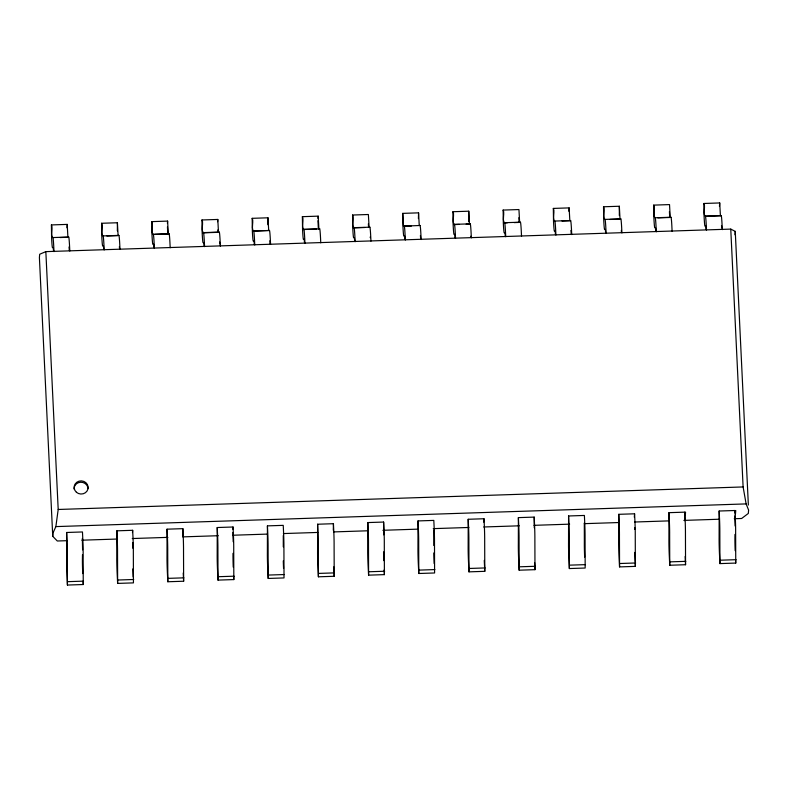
<?xml version="1.0" encoding="UTF-8"?>
<svg xmlns="http://www.w3.org/2000/svg" width="788" height="788" viewBox="0 0 788 788"><rect width="100%" height="100%" fill="white"/><g stroke="black" fill="none" stroke-linecap="round" stroke-linejoin="round"><path stroke-width="1.18" d="M634.734 529.309L634.734 527.635M735.115 526.01L734.79 515.973M82.494 554.673L82.425 558.278A15.12 0.621 88.1 0 0 82.73 573.615M82.582 549.866L82.346 538.47M132.768 548.221L132.788 542.607M283.286 546.872L283.286 535.515M433.794 545.523L433.843 530.048M734.968 534.422L734.928 536.825A15.12 0.621 88.1 0 0 735.165 550.645M69.807 251.086L69.531 245.561A15.159 0.63 88.1 0 0 68.753 237.099L67.886 236.843L67.216 224.403L51.407 224.925L51.594 237.749A15.12 0.621 88.1 0 0 52.51 247.678L53.249 247.55L53.525 250.909M66.95 227.791L67.216 224.403M67.138 540.676L57.307 541.001L52.747 536.313L53.023 532.924L55.869 526.601L58.194 509.472L45.842 251.628L730.762 229.101L735.253 231.376L748.364 505.039M66.655 532.481L66.625 558.8A15.12 0.621 88.1 0 0 66.98 575.614L67.433 585.051L83.242 584.529L83.144 554.072A15.159 0.63 88.1 0 0 82.838 539.691L82.464 531.959L66.655 532.481L67.029 540.213A15.159 0.63 88.1 0 1 67.335 554.594L67.433 585.051M119.993 249.441L119.727 243.916A15.159 0.63 88.1 0 0 118.939 235.445L118.082 235.198L117.412 222.758L101.603 223.27L101.78 236.104A15.12 0.621 88.1 0 0 102.696 246.033L103.445 245.905L103.721 249.264M117.412 222.758L117.363 230.864M116.851 530.826L116.811 557.146A15.12 0.621 88.1 0 0 117.176 573.96L117.629 583.406L133.438 582.884L133.339 552.427A15.159 0.63 88.1 0 0 133.024 538.046L132.66 530.304L116.851 530.826L117.215 538.568A15.159 0.63 88.1 0 1 117.53 552.949L117.629 583.406M170.188 247.787L169.922 242.261A15.159 0.63 88.1 0 0 169.134 233.8L168.277 233.543L167.608 221.103L151.798 221.625L151.976 234.45A15.12 0.621 88.1 0 0 152.892 244.379L153.64 244.25L153.906 247.609M132.473 532.57L132.66 530.304M167.42 223.359L167.608 221.103M167.046 529.181L167.007 555.501A15.12 0.621 88.1 0 0 167.371 572.315L167.824 581.751L183.634 581.229L183.525 550.773A15.159 0.63 88.1 0 0 183.22 536.392L182.855 528.659L167.046 529.181L167.411 536.914A15.159 0.63 88.1 0 1 167.716 551.295L167.824 581.751M220.384 246.142L220.108 240.606A15.159 0.63 88.1 0 0 219.33 232.145L218.463 231.899L217.793 219.448L201.984 219.97L202.171 232.805A15.12 0.621 88.1 0 0 203.087 242.734L203.826 242.606L204.102 245.954M182.855 528.659L182.777 536.214M217.616 221.714L217.793 219.448M217.232 527.527L217.192 553.846A15.12 0.621 88.1 0 0 217.557 570.66L218.01 580.106L233.819 579.584L233.721 549.128A15.159 0.63 88.1 0 0 233.415 534.747L233.041 527.005L217.232 527.527L217.606 535.269A15.159 0.63 88.1 0 1 217.912 549.64L218.01 580.106M268.688 230.431L267.989 217.803L252.18 218.325L252.357 231.15A15.12 0.621 88.1 0 0 253.273 241.079L254.022 240.951L254.297 244.31M232.864 529.27L233.041 527.005M267.989 217.803L267.881 224.728M267.428 525.872L267.388 552.191A15.12 0.621 88.1 0 0 267.753 569.015L268.206 578.451L284.015 577.929L283.916 547.473A15.159 0.63 88.1 0 0 283.601 533.092L283.237 525.36L267.428 525.872L267.792 533.614A15.159 0.63 88.1 0 1 268.107 547.995L268.206 578.451M318.904 228.904L318.185 216.148L302.375 216.67L302.553 229.495A15.12 0.621 88.1 0 0 303.469 239.434L304.217 239.306L304.483 242.655M317.997 218.414L318.185 216.148M317.623 524.227L317.584 550.546A15.12 0.621 88.1 0 0 317.948 567.36L318.401 576.796L334.211 576.284L334.102 545.818A15.159 0.63 88.1 0 0 333.797 531.447L333.432 523.705L317.623 524.227L317.988 531.959A15.159 0.63 88.1 0 1 318.293 546.34L318.401 576.796M369.119 227.338L368.37 214.503L352.561 215.026L352.748 227.85A15.12 0.621 88.1 0 0 353.664 237.779L354.403 237.651L354.679 241.01M333.432 523.705L333.304 530.225M367.809 522.572L367.769 548.891A15.12 0.621 88.1 0 0 368.134 565.715L368.587 575.151L384.396 574.629L384.298 544.173A15.159 0.63 88.1 0 0 383.992 529.792L383.618 522.06L367.809 522.572L368.183 530.314A15.159 0.63 88.1 0 1 368.489 544.695L368.587 575.151M421.147 239.532L420.881 234.006A15.159 0.63 88.1 0 0 420.093 225.545L419.236 225.289L418.566 212.849L402.757 213.371L402.934 226.195A15.12 0.621 88.1 0 0 403.85 236.124L404.599 235.996L404.874 239.355M383.618 522.06L383.756 534.885M418.566 212.849L418.408 218.601M418.004 520.927L417.965 547.246A15.12 0.621 88.1 0 0 418.329 564.06L418.783 573.497L434.592 572.975L434.493 542.518A15.159 0.63 88.1 0 0 434.178 528.137L433.814 520.405L418.004 520.927L418.369 528.659A15.159 0.63 88.1 0 1 418.684 543.04L418.783 573.497M471.342 237.887L471.076 232.362A15.159 0.63 88.1 0 0 470.288 223.891L469.421 223.644L468.761 211.204L452.952 211.716L453.13 224.55A15.12 0.621 88.1 0 0 454.046 234.479L454.794 234.351L455.06 237.71M468.761 211.204L468.821 221.664M468.2 519.272L468.161 545.591A15.12 0.621 88.1 0 0 468.525 562.405L468.978 571.852L484.787 571.33L484.679 540.873A15.159 0.63 88.1 0 0 484.374 526.492L483.999 518.75L468.2 519.272L468.565 527.014A15.159 0.63 88.1 0 1 468.87 541.395L468.978 571.852M521.528 236.233L521.262 230.707A15.159 0.63 88.1 0 0 520.484 222.246L519.617 221.989L518.947 209.549L503.138 210.071L503.315 222.896A15.12 0.621 88.1 0 0 504.241 232.824L504.98 232.696L505.256 236.055M483.733 522.139L483.999 518.75M518.386 517.627L518.346 543.947A15.12 0.621 88.1 0 0 518.711 560.76L519.164 570.197L534.973 569.675L534.875 539.219A15.159 0.63 88.1 0 0 534.56 524.838L534.195 517.105L518.386 517.627L518.76 525.36A15.159 0.63 88.1 0 1 519.065 539.741L519.164 570.197M571.724 234.588L571.458 229.062A15.159 0.63 88.1 0 0 570.67 220.591L569.813 220.344L569.143 207.894L553.334 208.416L553.511 221.251A15.12 0.621 88.1 0 0 554.427 231.179L555.176 231.051L555.451 234.4M534.195 517.105L534.264 527.793M568.867 211.292L569.143 207.894M568.581 515.973L568.542 542.292A15.12 0.621 88.1 0 0 568.906 559.106L569.36 568.552L585.169 568.03L585.07 537.574A15.159 0.63 88.1 0 0 584.755 523.193L584.391 515.45L568.581 515.973L568.946 523.715A15.159 0.63 88.1 0 1 569.261 538.086L569.36 568.552M621.919 232.933L621.653 227.407A15.159 0.63 88.1 0 0 620.865 218.936L619.998 218.69L619.329 206.249L603.529 206.771L603.707 219.596A15.12 0.621 88.1 0 0 604.623 229.525L605.371 229.397L605.637 232.756M619.329 206.249L619.338 215.538M618.777 514.318L618.738 540.637A15.12 0.621 88.1 0 0 619.102 557.461L619.555 566.897L635.355 566.375L635.256 535.919A15.159 0.63 88.1 0 0 634.951 521.538L634.576 513.806L618.777 514.318L619.141 522.06A15.159 0.63 88.1 0 1 619.447 536.441L619.555 566.897M672.105 231.288L671.839 225.752A15.159 0.63 88.1 0 0 671.061 217.291L670.194 217.045L669.524 204.594L653.715 205.116L653.892 217.941A15.12 0.621 88.1 0 0 654.818 227.88L655.557 227.752L655.833 231.101M634.31 517.194L634.576 513.806M668.963 512.673L668.923 538.992A15.12 0.621 88.1 0 0 669.288 555.806L669.741 565.242L685.55 564.73L685.452 534.274A15.159 0.63 88.1 0 0 685.136 519.893L684.772 512.151L668.963 512.673L669.327 520.405A15.159 0.63 88.1 0 1 669.642 534.786L669.741 565.242M722.3 229.633L722.035 224.107A15.159 0.63 88.1 0 0 721.247 215.636L720.39 215.39L719.72 202.949L703.911 203.471L704.088 216.296A15.12 0.621 88.1 0 0 705.004 226.225L705.752 226.097L706.028 229.456M684.772 512.151L684.752 520.75M685.294 515.519L685.56 512.131M719.444 206.338L719.72 202.949M734.977 234.765L735.253 231.376M719.158 511.018L719.119 537.337A15.12 0.621 88.1 0 0 719.483 554.161L719.937 563.597L735.746 563.075L735.637 532.619A15.159 0.63 88.1 0 0 735.332 518.238L734.968 510.506L719.158 511.018L719.523 518.76A15.159 0.63 88.1 0 1 719.838 533.141L719.937 563.597M734.78 512.761L734.968 510.506M735.48 513.865L735.756 510.476M45.842 251.628L39.676 254.248L39.4 257.637L52.747 536.313M68.694 237.05L52.885 237.562C50.097 236.282 53.22 227.299 51.407 224.925M118.889 235.395L103.08 235.917C100.214 234.755 103.523 225.457 101.603 223.27M169.075 233.74L153.266 234.263C150.469 233.287 153.66 223.733 151.798 221.625M201.984 219.97C203.816 222.364 200.654 231.278 203.462 232.618L219.271 232.096M252.18 218.325C253.982 220.689 250.86 229.682 253.657 230.963L269.516 230.49A15.159 0.63 88.1 0 1 270.304 238.961L270.57 244.487M269.466 230.441L252.958 231.189M302.375 216.67C304.198 219.064 301.036 227.978 303.843 229.318L319.711 228.845A15.159 0.63 88.1 0 1 320.499 237.306L320.765 242.842M318.963 229.022L319.652 228.796M352.561 215.026C354.393 217.419 351.231 226.333 354.039 227.663L369.907 227.19A15.159 0.63 88.1 0 1 370.685 235.661L370.961 241.187M369.148 227.368L369.848 227.141M411.434 225.979L403.476 226.126L420.043 225.496M452.952 211.716C454.774 214.119 451.613 223.034 454.42 224.363L470.229 223.841M503.138 210.071C504.95 212.445 501.828 221.428 504.615 222.708L520.425 222.196M570.62 220.542L554.811 221.064C552.014 219.773 555.136 210.79 553.334 208.416M620.806 218.887L604.997 219.409C602.209 218.128 605.332 209.135 603.529 206.771M671.002 217.242L655.192 217.764C652.405 216.483 655.518 207.48 653.715 205.116M721.197 215.587L705.388 216.109C702.591 214.828 705.713 205.835 703.911 203.471M60.095 237.533L67.995 237.267M106.902 235.996L118.19 235.622M154.832 234.41L168.386 233.967M202.762 232.834L218.572 232.322M303.153 229.535L316.697 229.091M353.339 227.89L364.637 227.515M453.73 224.59L459.374 224.403M466.151 224.176L469.54 224.068M503.916 222.935L507.305 222.827M514.081 222.6L519.725 222.413M562.011 221.024L569.921 220.768M609.951 219.448L620.117 219.113M657.881 217.872L670.302 217.468M705.821 216.296L720.498 215.814M58.194 509.472L743.114 486.945L746.118 503.906L748.6 510.053L748.324 513.441L741.626 518.494L734.249 518.74M55.869 526.601L746.118 503.906M81.883 540.194L117.51 539.022M132.256 538.539L167.883 537.367M182.629 536.884L218.256 535.712M232.992 535.229L267.398 534.097M283.365 533.565L317.771 532.442M333.738 531.91L368.134 530.777M382.879 530.294L418.507 529.122M433.252 528.64L468.88 527.467M483.625 526.985L519.253 525.813M533.998 525.33L569.625 524.158M584.361 523.665L618.767 522.543M634.734 522.011L669.14 520.878M683.876 520.395L719.503 519.223M67.709 581.662L83.518 581.14M117.904 580.017L133.714 579.495M168.09 578.362L183.899 577.84M218.286 576.708L234.095 576.195M268.481 575.063L284.291 574.541M318.667 573.408L334.476 572.896M368.863 571.763L384.672 571.241M419.058 570.108L434.868 569.586M469.244 568.463L485.053 567.941M519.44 566.808L535.249 566.286M569.635 565.154L585.445 564.641M619.821 563.509L635.63 562.987M670.017 561.854L685.826 561.342M720.212 560.209L736.012 559.687M721.513 225.476L721.778 227.959M705.388 216.109L705.437 216.158A15.159 0.63 88.1 0 1 706.225 224.629L706.491 230.155M655.192 217.764L655.252 217.813A15.159 0.63 88.1 0 1 656.03 226.274L656.296 231.8M604.997 219.409L605.056 219.458A15.159 0.63 88.1 0 1 605.844 227.929L606.11 233.455M570.936 230.431L571.261 233.888M554.811 221.064L554.86 221.113A15.159 0.63 88.1 0 1 555.648 229.574L555.914 235.1M504.615 222.708L504.675 222.758A15.159 0.63 88.1 0 1 505.453 231.229L505.729 236.755M454.42 224.363L454.479 224.413A15.159 0.63 88.1 0 1 455.267 232.874L455.533 238.409M404.234 226.008L404.283 226.058A15.159 0.63 88.1 0 1 405.071 234.528L405.337 240.054M370.163 237.03L370.291 237.68M354.039 227.663L354.098 227.712A15.159 0.63 88.1 0 1 354.876 236.183L355.152 241.709M303.843 229.318L303.902 229.367A15.159 0.63 88.1 0 1 304.69 237.828L304.956 243.354M253.657 230.963L253.706 231.012A15.159 0.63 88.1 0 1 254.494 239.483L254.76 245.009M219.586 241.985L219.832 244.024M203.462 232.618L203.521 232.667A15.159 0.63 88.1 0 1 204.299 241.128L204.575 246.654M153.266 234.263L153.325 234.312A15.159 0.63 88.1 0 1 154.113 242.783L154.379 248.309M103.08 235.917L103.13 235.967A15.159 0.63 88.1 0 1 103.918 244.428L104.183 249.963M69.019 246.939L69.334 250.387M52.885 237.562L52.944 237.612A15.159 0.63 88.1 0 1 53.722 246.083L53.998 251.608M420.408 235.484L420.684 238.833M403.476 226.126L402.757 213.371M269.88 240.744L270.107 243.787M119.392 246.546L119.53 248.742M621.338 230.411L621.446 232.233M470.82 236.213L470.869 237.188M730.762 229.101L743.114 486.945M735.578 559.539L735.746 563.075M669.426 211.529L669.702 217.429M685.156 556.466L685.55 564.73M635.138 561.657L634.911 556.939A15.12 0.621 88.1 0 1 634.724 552.398M635.246 564.021L635.355 566.375M584.312 523.015L584.351 541.77A15.12 0.621 88.1 0 0 584.647 557.106M518.898 217.655L519.125 222.374M534.638 562.602L534.973 569.675M484.787 571.33L484.334 561.893A15.12 0.621 88.1 0 1 484.265 560.416M368.38 223.792L368.548 227.328M384.17 569.911L384.396 574.629M317.968 220.719L318.303 227.801M333.757 566.838L334.211 576.284M232.874 532.481L233.199 541.75M217.862 229.919L217.971 232.283M233.652 576.038L233.819 579.584M167.44 226.855L167.785 233.928M183.23 572.975L183.634 581.229M133.152 576.983L132.985 573.447A15.12 0.621 88.1 0 1 132.798 568.906M83.134 582.174L83.242 584.529M74.042 489.043A7.003 6.58 4.6 0 1 80.721 482.236A7.003 6.58 4.6 0 1 88.029 488.58M434.139 563.538A15.12 0.621 88.1 0 1 433.794 552.94M383.756 560.652A15.12 0.621 88.1 0 1 383.569 551.836M283.562 568.493A15.12 0.621 88.1 0 1 283.286 560.869M233.238 567.143A15.12 0.621 88.1 0 1 233.002 553.324M76.416 492.264A7.003 6.58 4.6 0 0 87.98 488.934A7.003 6.58 4.6 0 0 79.027 481.163A7.003 6.58 4.6 0 0 76.416 492.264"/></g></svg>
